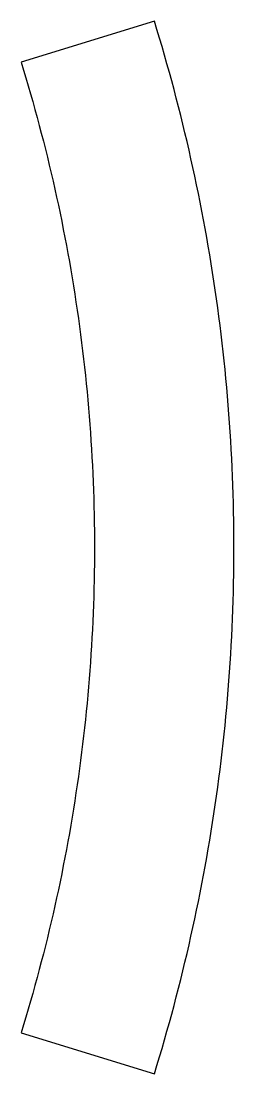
# Model space of a CAD drawing. Extents: x 247 to 281, y -83 to 83.
import ezdxf

# ---------------------------------------------------------------- set-up
doc = ezdxf.new("R2010")
doc.units = 0

msp = doc.modelspace()

# ---------------------------------------------------------------- linework, layer by layer
msp.add_lwpolyline([(268.450236, -83.03897), (268.862063, -81.695724), (269.267168, -80.350435), (269.665542, -79.003137), (270.057174, -77.653864), (270.442056, -76.302651), (270.820177, -74.949529), (271.191527, -73.594534), (271.556099, -72.2377), (271.913882, -70.879059), (272.264867, -69.518647), (272.609046, -68.156496), (272.94641, -66.792642), (273.276951, -65.427119), (273.600661, -64.059959), (273.917531, -62.691198), (274.227553, -61.32087), (274.53072, -59.949009), (274.827024, -58.57565), (275.116458, -57.200826), (275.399014, -55.824572), (275.674686, -54.446923), (275.943466, -53.067912), (276.205349, -51.687575), (276.460326, -50.305946), (276.708392, -48.923059), (276.949541, -47.538949), (277.183767, -46.153651), (277.411063, -44.767199), (277.631424, -43.379628), (277.844846, -41.990973), (278.051321, -40.601268), (278.250845, -39.210547), (278.443414, -37.818847), (278.629022, -36.426201), (278.807665, -35.032645), (278.979337, -33.638213), (279.144036, -32.242939), (279.301757, -30.84686), (279.452495, -29.45001), (279.596247, -28.052424), (279.73301, -26.654136), (279.86278, -25.255182), (279.985554, -23.855596), (280.101329, -22.455415), (280.210101, -21.054672), (280.311869, -19.653402), (280.406629, -18.251641), (280.494379, -16.849424), (280.575118, -15.446786), (280.648842, -14.043762), (280.715551, -12.640386), (280.775242, -11.236695), (280.827915, -9.832723), (280.873566, -8.428505), (280.912197, -7.024076), (280.943805, -5.619471), (280.96839, -4.214726), (280.985951, -2.809876), (280.996488, -1.404956), (281, 0), (280.996488, 1.404956), (280.985951, 2.809876), (280.96839, 4.214726), (280.943805, 5.619471), (280.912197, 7.024076), (280.873566, 8.428505), (280.827915, 9.832723), (280.775242, 11.236695), (280.715551, 12.640386), (280.648842, 14.043762), (280.575118, 15.446786), (280.494379, 16.849424), (280.406629, 18.251641), (280.311869, 19.653402), (280.210101, 21.054672), (280.101329, 22.455415), (279.985554, 23.855596), (279.86278, 25.255182), (279.73301, 26.654136), (279.596247, 28.052424), (279.452495, 29.45001), (279.301757, 30.84686), (279.144036, 32.242939), (278.979337, 33.638213), (278.807665, 35.032645), (278.629022, 36.426201), (278.443414, 37.818847), (278.250845, 39.210547), (278.051321, 40.601268), (277.844846, 41.990973), (277.631424, 43.379628), (277.411063, 44.767199), (277.183767, 46.153651), (276.949541, 47.538949), (276.708392, 48.923059), (276.460326, 50.305946), (276.205349, 51.687575), (275.943466, 53.067912), (275.674686, 54.446923), (275.399014, 55.824572), (275.116458, 57.200826), (274.827024, 58.57565), (274.53072, 59.949009), (274.227553, 61.32087), (273.917531, 62.691198), (273.600661, 64.059959), (273.276951, 65.427119), (272.94641, 66.792642), (272.609046, 68.156496), (272.264867, 69.518647), (271.913882, 70.879059), (271.556099, 72.2377), (271.191527, 73.594534), (270.820177, 74.949529), (270.442056, 76.302651), (270.057174, 77.653864), (269.665542, 79.003137), (269.267168, 80.350435), (268.862063, 81.695724), (268.450236, 83.03897), (247.43278, 76.537699), (247.812364, 75.299617), (248.185753, 74.059653), (248.552937, 72.817838), (248.913908, 71.574202), (249.268656, 70.328778), (249.617173, 69.081595), (249.95945, 67.832685), (250.295479, 66.582079), (250.62525, 65.329809), (250.948756, 64.075906), (251.265989, 62.820401), (251.576941, 61.563325), (251.881603, 60.304711), (252.179969, 59.044589), (252.47203, 57.782991), (252.75778, 56.519948), (253.037212, 55.255493), (253.310318, 53.989656), (253.577091, 52.722469), (253.837526, 51.453965), (254.091615, 50.184174), (254.339352, 48.913129), (254.580731, 47.640861), (254.815745, 46.367402), (255.04439, 45.092784), (255.266659, 43.817039), (255.482546, 42.540198), (255.692047, 41.262294), (255.895156, 39.983358), (256.091868, 38.703423), (256.282178, 37.422521), (256.466082, 36.140682), (256.643574, 34.857941), (256.81465, 33.574328), (256.979306, 32.289875), (257.137539, 31.004616), (257.289343, 29.718581), (257.434715, 28.431804), (257.573652, 27.144315), (257.70615, 25.856148), (257.832205, 24.567335), (257.951815, 23.277908), (258.064977, 21.987899), (258.171687, 20.69734), (258.271944, 19.406263), (258.365744, 18.114702), (258.453085, 16.822687), (258.533965, 15.530252), (258.608383, 14.237429), (258.676335, 12.94425), (258.737821, 11.650748), (258.792839, 10.356954), (258.841387, 9.062901), (258.883465, 7.768622), (258.919071, 6.474148), (258.948205, 5.179513), (258.970865, 3.884748), (258.987051, 2.589886), (258.996763, 1.294959), (259, 0), (258.996763, -1.294959), (258.987051, -2.589886), (258.970865, -3.884748), (258.948205, -5.179513), (258.919071, -6.474148), (258.883465, -7.768622), (258.841387, -9.062901), (258.792839, -10.356954), (258.737821, -11.650748), (258.676335, -12.94425), (258.608383, -14.237429), (258.533965, -15.530252), (258.453085, -16.822687), (258.365744, -18.114702), (258.271944, -19.406263), (258.171687, -20.69734), (258.064977, -21.987899), (257.951815, -23.277908), (257.832205, -24.567335), (257.70615, -25.856148), (257.573652, -27.144315), (257.434715, -28.431804), (257.289343, -29.718581), (257.137539, -31.004616), (256.979306, -32.289875), (256.81465, -33.574328), (256.643574, -34.857941), (256.466082, -36.140682), (256.282178, -37.422521), (256.091868, -38.703423), (255.895156, -39.983358), (255.692047, -41.262294), (255.482546, -42.540198), (255.266659, -43.817039), (255.04439, -45.092784), (254.815745, -46.367402), (254.580731, -47.640861), (254.339352, -48.913129), (254.091615, -50.184174), (253.837526, -51.453965), (253.577091, -52.722469), (253.310318, -53.989656), (253.037212, -55.255493), (252.75778, -56.519948), (252.47203, -57.782991), (252.179969, -59.044589), (251.881603, -60.304711), (251.576941, -61.563325), (251.265989, -62.820401), (250.948756, -64.075906), (250.62525, -65.329809), (250.295479, -66.582079), (249.95945, -67.832685), (249.617173, -69.081595), (249.268656, -70.328778), (248.913908, -71.574202), (248.552937, -72.817838), (248.185753, -74.059653), (247.812364, -75.299617), (247.43278, -76.537699)], close=True)

doc.saveas('drawing.dxf')
